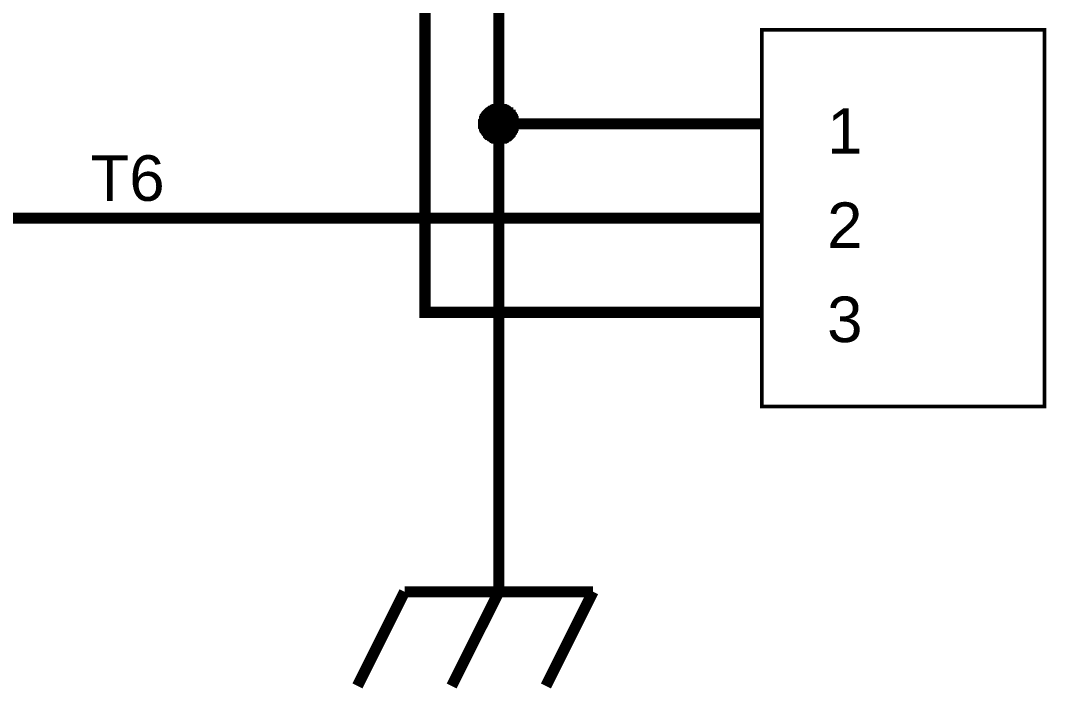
# Model space of a CAD drawing. Header units: millimetres. Extents: x 0 to 594, y 0 to 420.
# Drawn here: x 522.37 to 550.02, y 230.66 to 248.75 of the extents above; entities that cross this region are included whole.
import ezdxf

# ---------------------------------------------------------------- set-up
doc = ezdxf.new("R2010")
doc.units = ezdxf.units.MM
doc.layers.add('Sheet', color=255, linetype='Continuous')
doc.styles.get("Standard").update_dxf_attribs({"font": 'arial.ttf'})

msp = doc.modelspace()

# ---------------------------------------------------------------- linework, layer by layer
at = {"layer": 'Sheet', "color": 0}
for points, const_width in [([(535.265, 245.963), (535.265, 259.425)], 0.3), ([(537.275, 240.883), (533.275, 240.883), (533.275, 254.345)], 0.3), ([(534.757, 245.963), (534.757, 245.984), (534.757, 246.027), (534.757, 246.048), (534.757, 246.069), (534.778, 246.09), (534.778, 246.111), (534.778, 246.154), (534.799, 246.175), (534.799, 246.196), (534.82, 246.217), (534.841, 246.238), (534.841, 246.259), (534.862, 246.281), (534.884, 246.302), (534.884, 246.302), (534.905, 246.323), (534.926, 246.344), (534.947, 246.365), (534.968, 246.365), (534.989, 246.386), (535.011, 246.408), (535.032, 246.408), (535.053, 246.429), (535.074, 246.429), (535.095, 246.45), (535.116, 246.45), (535.138, 246.45), (535.159, 246.471), (535.18, 246.471), (535.222, 246.471), (535.243, 246.471), (535.265, 246.471)], 0.0991), ([(534.757, 245.963), (534.757, 245.984), (534.757, 246.027), (534.757, 246.048), (534.757, 246.069), (534.778, 246.09), (534.778, 246.111), (534.778, 246.154), (534.799, 246.175), (534.799, 246.196), (534.82, 246.217), (534.841, 246.238), (534.841, 246.259), (534.862, 246.281), (534.884, 246.302), (534.884, 246.302), (534.905, 246.323), (534.926, 246.344), (534.947, 246.365), (534.968, 246.365), (534.989, 246.386), (535.011, 246.408), (535.032, 246.408), (535.053, 246.429), (535.074, 246.429), (535.095, 246.45), (535.116, 246.45), (535.138, 246.45), (535.159, 246.471), (535.18, 246.471), (535.222, 246.471), (535.243, 246.471), (535.265, 246.471)], 0.0991), ([(534.757, 245.963), (534.757, 245.984), (534.757, 246.027), (534.757, 246.048), (534.757, 246.069), (534.778, 246.09), (534.778, 246.111), (534.778, 246.154), (534.799, 246.175), (534.799, 246.196), (534.82, 246.217), (534.841, 246.238), (534.841, 246.259), (534.862, 246.281), (534.884, 246.302), (534.884, 246.302), (534.905, 246.323), (534.926, 246.344), (534.947, 246.365), (534.968, 246.365), (534.989, 246.386), (535.011, 246.408), (535.032, 246.408), (535.053, 246.429), (535.074, 246.429), (535.095, 246.45), (535.116, 246.45), (535.138, 246.45), (535.159, 246.471), (535.18, 246.471), (535.222, 246.471), (535.243, 246.471), (535.265, 246.471)], 0.0991), ([(534.757, 245.963), (534.757, 245.984), (534.757, 246.027), (534.757, 246.048), (534.757, 246.069), (534.778, 246.09), (534.778, 246.111), (534.778, 246.154), (534.799, 246.175), (534.799, 246.196), (534.82, 246.217), (534.841, 246.238), (534.841, 246.259), (534.862, 246.281), (534.884, 246.302), (534.884, 246.302), (534.905, 246.323), (534.926, 246.344), (534.947, 246.365), (534.968, 246.365), (534.989, 246.386), (535.011, 246.408), (535.032, 246.408), (535.053, 246.429), (535.074, 246.429), (535.095, 246.45), (535.116, 246.45), (535.138, 246.45), (535.159, 246.471), (535.18, 246.471), (535.222, 246.471), (535.243, 246.471), (535.265, 246.471)], 0.0991), ([(534.757, 245.963), (534.757, 245.984), (534.757, 246.027), (534.757, 246.048), (534.757, 246.069), (534.778, 246.09), (534.778, 246.111), (534.778, 246.154), (534.799, 246.175), (534.799, 246.196), (534.82, 246.217), (534.841, 246.238), (534.841, 246.259), (534.862, 246.281), (534.884, 246.302), (534.884, 246.302), (534.905, 246.323), (534.926, 246.344), (534.947, 246.365), (534.968, 246.365), (534.989, 246.386), (535.011, 246.408), (535.032, 246.408), (535.053, 246.429), (535.074, 246.429), (535.095, 246.45), (535.116, 246.45), (535.138, 246.45), (535.159, 246.471), (535.18, 246.471), (535.222, 246.471), (535.243, 246.471), (535.265, 246.471)], 0.0991), ([(534.757, 245.963), (534.757, 245.984), (534.757, 246.027), (534.757, 246.048), (534.757, 246.069), (534.778, 246.09), (534.778, 246.111), (534.778, 246.154), (534.799, 246.175), (534.799, 246.196), (534.82, 246.217), (534.841, 246.238), (534.841, 246.259), (534.862, 246.281), (534.884, 246.302), (534.884, 246.302), (534.905, 246.323), (534.926, 246.344), (534.947, 246.365), (534.968, 246.365), (534.989, 246.386), (535.011, 246.408), (535.032, 246.408), (535.053, 246.429), (535.074, 246.429), (535.095, 246.45), (535.116, 246.45), (535.138, 246.45), (535.159, 246.471), (535.18, 246.471), (535.222, 246.471), (535.243, 246.471), (535.265, 246.471)], 0.0991), ([(534.757, 245.963), (534.757, 245.984), (534.757, 246.027), (534.757, 246.048), (534.757, 246.069), (534.778, 246.09), (534.778, 246.111), (534.778, 246.154), (534.799, 246.175), (534.799, 246.196), (534.82, 246.217), (534.841, 246.238), (534.841, 246.259), (534.862, 246.281), (534.884, 246.302), (534.884, 246.302), (534.905, 246.323), (534.926, 246.344), (534.947, 246.365), (534.968, 246.365), (534.989, 246.386), (535.011, 246.408), (535.032, 246.408), (535.053, 246.429), (535.074, 246.429), (535.095, 246.45), (535.116, 246.45), (535.138, 246.45), (535.159, 246.471), (535.18, 246.471), (535.222, 246.471), (535.243, 246.471), (535.265, 246.471)], 0.0991), ([(534.757, 245.963), (534.757, 245.984), (534.757, 246.027), (534.757, 246.048), (534.757, 246.069), (534.778, 246.09), (534.778, 246.111), (534.778, 246.154), (534.799, 246.175), (534.799, 246.196), (534.82, 246.217), (534.841, 246.238), (534.841, 246.259), (534.862, 246.281), (534.884, 246.302), (534.884, 246.302), (534.905, 246.323), (534.926, 246.344), (534.947, 246.365), (534.968, 246.365), (534.989, 246.386), (535.011, 246.408), (535.032, 246.408), (535.053, 246.429), (535.074, 246.429), (535.095, 246.45), (535.116, 246.45), (535.138, 246.45), (535.159, 246.471), (535.18, 246.471), (535.222, 246.471), (535.243, 246.471), (535.265, 246.471)], 0.0991), ([(535.265, 246.471), (535.265, 246.471)], 0.0991), ([(535.265, 246.471), (535.286, 246.471), (535.328, 246.471), (535.349, 246.471), (535.37, 246.471), (535.392, 246.45), (535.413, 246.45), (535.455, 246.45), (535.476, 246.429), (535.497, 246.429), (535.519, 246.408), (535.54, 246.408), (535.561, 246.386), (535.582, 246.365), (535.603, 246.365), (535.603, 246.344), (535.624, 246.323), (535.646, 246.302), (535.667, 246.302), (535.667, 246.281), (535.688, 246.259), (535.709, 246.238), (535.709, 246.217), (535.73, 246.196), (535.73, 246.175), (535.751, 246.154), (535.751, 246.111), (535.751, 246.09), (535.773, 246.069), (535.773, 246.048), (535.773, 246.027), (535.773, 245.984), (535.773, 245.963)], 0.0991), ([(535.265, 246.471), (535.265, 246.471)], 0.0991), ([(535.265, 246.471), (535.286, 246.471), (535.328, 246.471), (535.349, 246.471), (535.37, 246.471), (535.392, 246.45), (535.413, 246.45), (535.455, 246.45), (535.476, 246.429), (535.497, 246.429), (535.519, 246.408), (535.54, 246.408), (535.561, 246.386), (535.582, 246.365), (535.603, 246.365), (535.603, 246.344), (535.624, 246.323), (535.646, 246.302), (535.667, 246.302), (535.667, 246.281), (535.688, 246.259), (535.709, 246.238), (535.709, 246.217), (535.73, 246.196), (535.73, 246.175), (535.751, 246.154), (535.751, 246.111), (535.751, 246.09), (535.773, 246.069), (535.773, 246.048), (535.773, 246.027), (535.773, 245.984), (535.773, 245.963)], 0.0991), ([(535.265, 246.471), (535.265, 246.471)], 0.0991), ([(535.265, 246.471), (535.286, 246.471), (535.328, 246.471), (535.349, 246.471), (535.37, 246.471), (535.392, 246.45), (535.413, 246.45), (535.455, 246.45), (535.476, 246.429), (535.497, 246.429), (535.519, 246.408), (535.54, 246.408), (535.561, 246.386), (535.582, 246.365), (535.603, 246.365), (535.603, 246.344), (535.624, 246.323), (535.646, 246.302), (535.667, 246.302), (535.667, 246.281), (535.688, 246.259), (535.709, 246.238), (535.709, 246.217), (535.73, 246.196), (535.73, 246.175), (535.751, 246.154), (535.751, 246.111), (535.751, 246.09), (535.773, 246.069), (535.773, 246.048), (535.773, 246.027), (535.773, 245.984), (535.773, 245.963)], 0.0991), ([(535.265, 246.471), (535.265, 246.471)], 0.0991), ([(535.265, 246.471), (535.286, 246.471), (535.328, 246.471), (535.349, 246.471), (535.37, 246.471), (535.392, 246.45), (535.413, 246.45), (535.455, 246.45), (535.476, 246.429), (535.497, 246.429), (535.519, 246.408), (535.54, 246.408), (535.561, 246.386), (535.582, 246.365), (535.603, 246.365), (535.603, 246.344), (535.624, 246.323), (535.646, 246.302), (535.667, 246.302), (535.667, 246.281), (535.688, 246.259), (535.709, 246.238), (535.709, 246.217), (535.73, 246.196), (535.73, 246.175), (535.751, 246.154), (535.751, 246.111), (535.751, 246.09), (535.773, 246.069), (535.773, 246.048), (535.773, 246.027), (535.773, 245.984), (535.773, 245.963)], 0.0991), ([(535.265, 246.471), (535.265, 246.471)], 0.0991), ([(535.265, 246.471), (535.286, 246.471), (535.328, 246.471), (535.349, 246.471), (535.37, 246.471), (535.392, 246.45), (535.413, 246.45), (535.455, 246.45), (535.476, 246.429), (535.497, 246.429), (535.519, 246.408), (535.54, 246.408), (535.561, 246.386), (535.582, 246.365), (535.603, 246.365), (535.603, 246.344), (535.624, 246.323), (535.646, 246.302), (535.667, 246.302), (535.667, 246.281), (535.688, 246.259), (535.709, 246.238), (535.709, 246.217), (535.73, 246.196), (535.73, 246.175), (535.751, 246.154), (535.751, 246.111), (535.751, 246.09), (535.773, 246.069), (535.773, 246.048), (535.773, 246.027), (535.773, 245.984), (535.773, 245.963)], 0.0991), ([(535.265, 246.471), (535.265, 246.471)], 0.0991), ([(535.265, 246.471), (535.286, 246.471), (535.328, 246.471), (535.349, 246.471), (535.37, 246.471), (535.392, 246.45), (535.413, 246.45), (535.455, 246.45), (535.476, 246.429), (535.497, 246.429), (535.519, 246.408), (535.54, 246.408), (535.561, 246.386), (535.582, 246.365), (535.603, 246.365), (535.603, 246.344), (535.624, 246.323), (535.646, 246.302), (535.667, 246.302), (535.667, 246.281), (535.688, 246.259), (535.709, 246.238), (535.709, 246.217), (535.73, 246.196), (535.73, 246.175), (535.751, 246.154), (535.751, 246.111), (535.751, 246.09), (535.773, 246.069), (535.773, 246.048), (535.773, 246.027), (535.773, 245.984), (535.773, 245.963)], 0.0991), ([(535.265, 246.471), (535.265, 246.471)], 0.0991), ([(535.265, 246.471), (535.286, 246.471), (535.328, 246.471), (535.349, 246.471), (535.37, 246.471), (535.392, 246.45), (535.413, 246.45), (535.455, 246.45), (535.476, 246.429), (535.497, 246.429), (535.519, 246.408), (535.54, 246.408), (535.561, 246.386), (535.582, 246.365), (535.603, 246.365), (535.603, 246.344), (535.624, 246.323), (535.646, 246.302), (535.667, 246.302), (535.667, 246.281), (535.688, 246.259), (535.709, 246.238), (535.709, 246.217), (535.73, 246.196), (535.73, 246.175), (535.751, 246.154), (535.751, 246.111), (535.751, 246.09), (535.773, 246.069), (535.773, 246.048), (535.773, 246.027), (535.773, 245.984), (535.773, 245.963)], 0.0991), ([(535.265, 246.471), (535.265, 246.471)], 0.0991), ([(535.265, 246.471), (535.286, 246.471), (535.328, 246.471), (535.349, 246.471), (535.37, 246.471), (535.392, 246.45), (535.413, 246.45), (535.455, 246.45), (535.476, 246.429), (535.497, 246.429), (535.519, 246.408), (535.54, 246.408), (535.561, 246.386), (535.582, 246.365), (535.603, 246.365), (535.603, 246.344), (535.624, 246.323), (535.646, 246.302), (535.667, 246.302), (535.667, 246.281), (535.688, 246.259), (535.709, 246.238), (535.709, 246.217), (535.73, 246.196), (535.73, 246.175), (535.751, 246.154), (535.751, 246.111), (535.751, 246.09), (535.773, 246.069), (535.773, 246.048), (535.773, 246.027), (535.773, 245.984), (535.773, 245.963)], 0.0991), ([(537.275, 245.963), (535.265, 245.963), (535.265, 235.888)], 0.3), ([(542.355, 245.963), (537.275, 245.963)], 0.3), ([(535.265, 245.455), (535.243, 245.455), (535.222, 245.455), (535.18, 245.455), (535.159, 245.455), (535.138, 245.476), (535.116, 245.476), (535.095, 245.476), (535.074, 245.497), (535.053, 245.497), (535.032, 245.519), (535.011, 245.54), (534.989, 245.54), (534.968, 245.561), (534.947, 245.582), (534.926, 245.582), (534.905, 245.603), (534.884, 245.624), (534.884, 245.646), (534.862, 245.667), (534.841, 245.688), (534.841, 245.709), (534.82, 245.73), (534.799, 245.751), (534.799, 245.773), (534.778, 245.794), (534.778, 245.815), (534.778, 245.836), (534.757, 245.857), (534.757, 245.878), (534.757, 245.921), (534.757, 245.942), (534.757, 245.963)], 0.0991), ([(534.757, 245.963), (534.757, 245.963)], 0.0991), ([(535.265, 245.455), (535.243, 245.455), (535.222, 245.455), (535.18, 245.455), (535.159, 245.455), (535.138, 245.476), (535.116, 245.476), (535.095, 245.476), (535.074, 245.497), (535.053, 245.497), (535.032, 245.519), (535.011, 245.54), (534.989, 245.54), (534.968, 245.561), (534.947, 245.582), (534.926, 245.582), (534.905, 245.603), (534.884, 245.624), (534.884, 245.646), (534.862, 245.667), (534.841, 245.688), (534.841, 245.709), (534.82, 245.73), (534.799, 245.751), (534.799, 245.773), (534.778, 245.794), (534.778, 245.815), (534.778, 245.836), (534.757, 245.857), (534.757, 245.878), (534.757, 245.921), (534.757, 245.942), (534.757, 245.963)], 0.0991), ([(534.757, 245.963), (534.757, 245.963)], 0.0991), ([(535.265, 245.455), (535.243, 245.455), (535.222, 245.455), (535.18, 245.455), (535.159, 245.455), (535.138, 245.476), (535.116, 245.476), (535.095, 245.476), (535.074, 245.497), (535.053, 245.497), (535.032, 245.519), (535.011, 245.54), (534.989, 245.54), (534.968, 245.561), (534.947, 245.582), (534.926, 245.582), (534.905, 245.603), (534.884, 245.624), (534.884, 245.646), (534.862, 245.667), (534.841, 245.688), (534.841, 245.709), (534.82, 245.73), (534.799, 245.751), (534.799, 245.773), (534.778, 245.794), (534.778, 245.815), (534.778, 245.836), (534.757, 245.857), (534.757, 245.878), (534.757, 245.921), (534.757, 245.942), (534.757, 245.963)], 0.0991), ([(534.757, 245.963), (534.757, 245.963)], 0.0991), ([(535.265, 245.455), (535.243, 245.455), (535.222, 245.455), (535.18, 245.455), (535.159, 245.455), (535.138, 245.476), (535.116, 245.476), (535.095, 245.476), (535.074, 245.497), (535.053, 245.497), (535.032, 245.519), (535.011, 245.54), (534.989, 245.54), (534.968, 245.561), (534.947, 245.582), (534.926, 245.582), (534.905, 245.603), (534.884, 245.624), (534.884, 245.646), (534.862, 245.667), (534.841, 245.688), (534.841, 245.709), (534.82, 245.73), (534.799, 245.751), (534.799, 245.773), (534.778, 245.794), (534.778, 245.815), (534.778, 245.836), (534.757, 245.857), (534.757, 245.878), (534.757, 245.921), (534.757, 245.942), (534.757, 245.963)], 0.0991), ([(534.757, 245.963), (534.757, 245.963)], 0.0991), ([(535.265, 245.455), (535.243, 245.455), (535.222, 245.455), (535.18, 245.455), (535.159, 245.455), (535.138, 245.476), (535.116, 245.476), (535.095, 245.476), (535.074, 245.497), (535.053, 245.497), (535.032, 245.519), (535.011, 245.54), (534.989, 245.54), (534.968, 245.561), (534.947, 245.582), (534.926, 245.582), (534.905, 245.603), (534.884, 245.624), (534.884, 245.646), (534.862, 245.667), (534.841, 245.688), (534.841, 245.709), (534.82, 245.73), (534.799, 245.751), (534.799, 245.773), (534.778, 245.794), (534.778, 245.815), (534.778, 245.836), (534.757, 245.857), (534.757, 245.878), (534.757, 245.921), (534.757, 245.942), (534.757, 245.963)], 0.0991), ([(534.757, 245.963), (534.757, 245.963)], 0.0991), ([(535.265, 245.455), (535.243, 245.455), (535.222, 245.455), (535.18, 245.455), (535.159, 245.455), (535.138, 245.476), (535.116, 245.476), (535.095, 245.476), (535.074, 245.497), (535.053, 245.497), (535.032, 245.519), (535.011, 245.54), (534.989, 245.54), (534.968, 245.561), (534.947, 245.582), (534.926, 245.582), (534.905, 245.603), (534.884, 245.624), (534.884, 245.646), (534.862, 245.667), (534.841, 245.688), (534.841, 245.709), (534.82, 245.73), (534.799, 245.751), (534.799, 245.773), (534.778, 245.794), (534.778, 245.815), (534.778, 245.836), (534.757, 245.857), (534.757, 245.878), (534.757, 245.921), (534.757, 245.942), (534.757, 245.963)], 0.0991), ([(534.757, 245.963), (534.757, 245.963)], 0.0991), ([(535.265, 245.455), (535.243, 245.455), (535.222, 245.455), (535.18, 245.455), (535.159, 245.455), (535.138, 245.476), (535.116, 245.476), (535.095, 245.476), (535.074, 245.497), (535.053, 245.497), (535.032, 245.519), (535.011, 245.54), (534.989, 245.54), (534.968, 245.561), (534.947, 245.582), (534.926, 245.582), (534.905, 245.603), (534.884, 245.624), (534.884, 245.646), (534.862, 245.667), (534.841, 245.688), (534.841, 245.709), (534.82, 245.73), (534.799, 245.751), (534.799, 245.773), (534.778, 245.794), (534.778, 245.815), (534.778, 245.836), (534.757, 245.857), (534.757, 245.878), (534.757, 245.921), (534.757, 245.942), (534.757, 245.963)], 0.0991), ([(534.757, 245.963), (534.757, 245.963)], 0.0991), ([(535.265, 245.455), (535.243, 245.455), (535.222, 245.455), (535.18, 245.455), (535.159, 245.455), (535.138, 245.476), (535.116, 245.476), (535.095, 245.476), (535.074, 245.497), (535.053, 245.497), (535.032, 245.519), (535.011, 245.54), (534.989, 245.54), (534.968, 245.561), (534.947, 245.582), (534.926, 245.582), (534.905, 245.603), (534.884, 245.624), (534.884, 245.646), (534.862, 245.667), (534.841, 245.688), (534.841, 245.709), (534.82, 245.73), (534.799, 245.751), (534.799, 245.773), (534.778, 245.794), (534.778, 245.815), (534.778, 245.836), (534.757, 245.857), (534.757, 245.878), (534.757, 245.921), (534.757, 245.942), (534.757, 245.963)], 0.0991), ([(534.757, 245.963), (534.757, 245.963)], 0.0991), ([(535.773, 245.963), (535.773, 245.942), (535.773, 245.921), (535.773, 245.878), (535.773, 245.857), (535.751, 245.836), (535.751, 245.815), (535.751, 245.794), (535.73, 245.773), (535.73, 245.751), (535.709, 245.73), (535.709, 245.709), (535.688, 245.688), (535.667, 245.667), (535.667, 245.646), (535.646, 245.624), (535.624, 245.603), (535.603, 245.582), (535.603, 245.582), (535.582, 245.561), (535.561, 245.54), (535.54, 245.54), (535.519, 245.519), (535.497, 245.497), (535.476, 245.497), (535.455, 245.476), (535.413, 245.476), (535.392, 245.476), (535.37, 245.455), (535.349, 245.455), (535.328, 245.455), (535.286, 245.455), (535.265, 245.455)], 0.0991), ([(535.773, 245.963), (535.773, 245.942), (535.773, 245.921), (535.773, 245.878), (535.773, 245.857), (535.751, 245.836), (535.751, 245.815), (535.751, 245.794), (535.73, 245.773), (535.73, 245.751), (535.709, 245.73), (535.709, 245.709), (535.688, 245.688), (535.667, 245.667), (535.667, 245.646), (535.646, 245.624), (535.624, 245.603), (535.603, 245.582), (535.603, 245.582), (535.582, 245.561), (535.561, 245.54), (535.54, 245.54), (535.519, 245.519), (535.497, 245.497), (535.476, 245.497), (535.455, 245.476), (535.413, 245.476), (535.392, 245.476), (535.37, 245.455), (535.349, 245.455), (535.328, 245.455), (535.286, 245.455), (535.265, 245.455)], 0.0991), ([(535.773, 245.963), (535.773, 245.942), (535.773, 245.921), (535.773, 245.878), (535.773, 245.857), (535.751, 245.836), (535.751, 245.815), (535.751, 245.794), (535.73, 245.773), (535.73, 245.751), (535.709, 245.73), (535.709, 245.709), (535.688, 245.688), (535.667, 245.667), (535.667, 245.646), (535.646, 245.624), (535.624, 245.603), (535.603, 245.582), (535.603, 245.582), (535.582, 245.561), (535.561, 245.54), (535.54, 245.54), (535.519, 245.519), (535.497, 245.497), (535.476, 245.497), (535.455, 245.476), (535.413, 245.476), (535.392, 245.476), (535.37, 245.455), (535.349, 245.455), (535.328, 245.455), (535.286, 245.455), (535.265, 245.455)], 0.0991), ([(535.773, 245.963), (535.773, 245.942), (535.773, 245.921), (535.773, 245.878), (535.773, 245.857), (535.751, 245.836), (535.751, 245.815), (535.751, 245.794), (535.73, 245.773), (535.73, 245.751), (535.709, 245.73), (535.709, 245.709), (535.688, 245.688), (535.667, 245.667), (535.667, 245.646), (535.646, 245.624), (535.624, 245.603), (535.603, 245.582), (535.603, 245.582), (535.582, 245.561), (535.561, 245.54), (535.54, 245.54), (535.519, 245.519), (535.497, 245.497), (535.476, 245.497), (535.455, 245.476), (535.413, 245.476), (535.392, 245.476), (535.37, 245.455), (535.349, 245.455), (535.328, 245.455), (535.286, 245.455), (535.265, 245.455)], 0.0991), ([(535.773, 245.963), (535.773, 245.942), (535.773, 245.921), (535.773, 245.878), (535.773, 245.857), (535.751, 245.836), (535.751, 245.815), (535.751, 245.794), (535.73, 245.773), (535.73, 245.751), (535.709, 245.73), (535.709, 245.709), (535.688, 245.688), (535.667, 245.667), (535.667, 245.646), (535.646, 245.624), (535.624, 245.603), (535.603, 245.582), (535.603, 245.582), (535.582, 245.561), (535.561, 245.54), (535.54, 245.54), (535.519, 245.519), (535.497, 245.497), (535.476, 245.497), (535.455, 245.476), (535.413, 245.476), (535.392, 245.476), (535.37, 245.455), (535.349, 245.455), (535.328, 245.455), (535.286, 245.455), (535.265, 245.455)], 0.0991), ([(535.773, 245.963), (535.773, 245.942), (535.773, 245.921), (535.773, 245.878), (535.773, 245.857), (535.751, 245.836), (535.751, 245.815), (535.751, 245.794), (535.73, 245.773), (535.73, 245.751), (535.709, 245.73), (535.709, 245.709), (535.688, 245.688), (535.667, 245.667), (535.667, 245.646), (535.646, 245.624), (535.624, 245.603), (535.603, 245.582), (535.603, 245.582), (535.582, 245.561), (535.561, 245.54), (535.54, 245.54), (535.519, 245.519), (535.497, 245.497), (535.476, 245.497), (535.455, 245.476), (535.413, 245.476), (535.392, 245.476), (535.37, 245.455), (535.349, 245.455), (535.328, 245.455), (535.286, 245.455), (535.265, 245.455)], 0.0991), ([(535.773, 245.963), (535.773, 245.942), (535.773, 245.921), (535.773, 245.878), (535.773, 245.857), (535.751, 245.836), (535.751, 245.815), (535.751, 245.794), (535.73, 245.773), (535.73, 245.751), (535.709, 245.73), (535.709, 245.709), (535.688, 245.688), (535.667, 245.667), (535.667, 245.646), (535.646, 245.624), (535.624, 245.603), (535.603, 245.582), (535.603, 245.582), (535.582, 245.561), (535.561, 245.54), (535.54, 245.54), (535.519, 245.519), (535.497, 245.497), (535.476, 245.497), (535.455, 245.476), (535.413, 245.476), (535.392, 245.476), (535.37, 245.455), (535.349, 245.455), (535.328, 245.455), (535.286, 245.455), (535.265, 245.455)], 0.0991), ([(535.773, 245.963), (535.773, 245.942), (535.773, 245.921), (535.773, 245.878), (535.773, 245.857), (535.751, 245.836), (535.751, 245.815), (535.751, 245.794), (535.73, 245.773), (535.73, 245.751), (535.709, 245.73), (535.709, 245.709), (535.688, 245.688), (535.667, 245.667), (535.667, 245.646), (535.646, 245.624), (535.624, 245.603), (535.603, 245.582), (535.603, 245.582), (535.582, 245.561), (535.561, 245.54), (535.54, 245.54), (535.519, 245.519), (535.497, 245.497), (535.476, 245.497), (535.455, 245.476), (535.413, 245.476), (535.392, 245.476), (535.37, 245.455), (535.349, 245.455), (535.328, 245.455), (535.286, 245.455), (535.265, 245.455)], 0.0991), ([(535.773, 245.963), (535.773, 245.963), (535.773, 245.963), (535.773, 245.963), (535.773, 245.963), (535.773, 245.963), (535.773, 245.963), (535.773, 245.963), (535.773, 245.963), (535.773, 245.963), (535.773, 245.963), (535.773, 245.963), (535.773, 245.963), (535.773, 245.963), (535.773, 245.963), (535.773, 245.963), (535.773, 245.963), (535.773, 245.963), (535.773, 245.963), (535.773, 245.963), (535.773, 245.963), (535.773, 245.963), (535.773, 245.963), (535.773, 245.963), (535.773, 245.963), (535.773, 245.963), (535.773, 245.963), (535.773, 245.963), (535.773, 245.963), (535.773, 245.963), (535.773, 245.963), (535.773, 245.963), (535.773, 245.963)], 0.0991), ([(535.773, 245.963), (535.773, 245.963)], 0.0991), ([(535.773, 245.963), (535.773, 245.963), (535.773, 245.963), (535.773, 245.963), (535.773, 245.963), (535.773, 245.963), (535.773, 245.963), (535.773, 245.963), (535.773, 245.963), (535.773, 245.963), (535.773, 245.963), (535.773, 245.963), (535.773, 245.963), (535.773, 245.963), (535.773, 245.963), (535.773, 245.963), (535.773, 245.963), (535.773, 245.963), (535.773, 245.963), (535.773, 245.963), (535.773, 245.963), (535.773, 245.963), (535.773, 245.963), (535.773, 245.963), (535.773, 245.963), (535.773, 245.963), (535.773, 245.963), (535.773, 245.963), (535.773, 245.963), (535.773, 245.963), (535.773, 245.963), (535.773, 245.963), (535.773, 245.963)], 0.0991), ([(535.773, 245.963), (535.773, 245.963)], 0.0991), ([(535.773, 245.963), (535.773, 245.963), (535.773, 245.963), (535.773, 245.963), (535.773, 245.963), (535.773, 245.963), (535.773, 245.963), (535.773, 245.963), (535.773, 245.963), (535.773, 245.963), (535.773, 245.963), (535.773, 245.963), (535.773, 245.963), (535.773, 245.963), (535.773, 245.963), (535.773, 245.963), (535.773, 245.963), (535.773, 245.963), (535.773, 245.963), (535.773, 245.963), (535.773, 245.963), (535.773, 245.963), (535.773, 245.963), (535.773, 245.963), (535.773, 245.963), (535.773, 245.963), (535.773, 245.963), (535.773, 245.963), (535.773, 245.963), (535.773, 245.963), (535.773, 245.963), (535.773, 245.963), (535.773, 245.963)], 0.0991), ([(535.773, 245.963), (535.773, 245.963)], 0.0991), ([(535.773, 245.963), (535.773, 245.963), (535.773, 245.963), (535.773, 245.963), (535.773, 245.963), (535.773, 245.963), (535.773, 245.963), (535.773, 245.963), (535.773, 245.963), (535.773, 245.963), (535.773, 245.963), (535.773, 245.963), (535.773, 245.963), (535.773, 245.963), (535.773, 245.963), (535.773, 245.963), (535.773, 245.963), (535.773, 245.963), (535.773, 245.963), (535.773, 245.963), (535.773, 245.963), (535.773, 245.963), (535.773, 245.963), (535.773, 245.963), (535.773, 245.963), (535.773, 245.963), (535.773, 245.963), (535.773, 245.963), (535.773, 245.963), (535.773, 245.963), (535.773, 245.963), (535.773, 245.963), (535.773, 245.963)], 0.0991), ([(535.773, 245.963), (535.773, 245.963)], 0.0991), ([(535.773, 245.963), (535.773, 245.963), (535.773, 245.963), (535.773, 245.963), (535.773, 245.963), (535.773, 245.963), (535.773, 245.963), (535.773, 245.963), (535.773, 245.963), (535.773, 245.963), (535.773, 245.963), (535.773, 245.963), (535.773, 245.963), (535.773, 245.963), (535.773, 245.963), (535.773, 245.963), (535.773, 245.963), (535.773, 245.963), (535.773, 245.963), (535.773, 245.963), (535.773, 245.963), (535.773, 245.963), (535.773, 245.963), (535.773, 245.963), (535.773, 245.963), (535.773, 245.963), (535.773, 245.963), (535.773, 245.963), (535.773, 245.963), (535.773, 245.963), (535.773, 245.963), (535.773, 245.963), (535.773, 245.963)], 0.0991), ([(535.773, 245.963), (535.773, 245.963)], 0.0991), ([(535.773, 245.963), (535.773, 245.963), (535.773, 245.963), (535.773, 245.963), (535.773, 245.963), (535.773, 245.963), (535.773, 245.963), (535.773, 245.963), (535.773, 245.963), (535.773, 245.963), (535.773, 245.963), (535.773, 245.963), (535.773, 245.963), (535.773, 245.963), (535.773, 245.963), (535.773, 245.963), (535.773, 245.963), (535.773, 245.963), (535.773, 245.963), (535.773, 245.963), (535.773, 245.963), (535.773, 245.963), (535.773, 245.963), (535.773, 245.963), (535.773, 245.963), (535.773, 245.963), (535.773, 245.963), (535.773, 245.963), (535.773, 245.963), (535.773, 245.963), (535.773, 245.963), (535.773, 245.963), (535.773, 245.963)], 0.0991), ([(535.773, 245.963), (535.773, 245.963)], 0.0991), ([(535.773, 245.963), (535.773, 245.963), (535.773, 245.963), (535.773, 245.963), (535.773, 245.963), (535.773, 245.963), (535.773, 245.963), (535.773, 245.963), (535.773, 245.963), (535.773, 245.963), (535.773, 245.963), (535.773, 245.963), (535.773, 245.963), (535.773, 245.963), (535.773, 245.963), (535.773, 245.963), (535.773, 245.963), (535.773, 245.963), (535.773, 245.963), (535.773, 245.963), (535.773, 245.963), (535.773, 245.963), (535.773, 245.963), (535.773, 245.963), (535.773, 245.963), (535.773, 245.963), (535.773, 245.963), (535.773, 245.963), (535.773, 245.963), (535.773, 245.963), (535.773, 245.963), (535.773, 245.963), (535.773, 245.963)], 0.0991), ([(535.773, 245.963), (535.773, 245.963)], 0.0991), ([(535.773, 245.963), (535.773, 245.963), (535.773, 245.963), (535.773, 245.963), (535.773, 245.963), (535.773, 245.963), (535.773, 245.963), (535.773, 245.963), (535.773, 245.963), (535.773, 245.963), (535.773, 245.963), (535.773, 245.963), (535.773, 245.963), (535.773, 245.963), (535.773, 245.963), (535.773, 245.963), (535.773, 245.963), (535.773, 245.963), (535.773, 245.963), (535.773, 245.963), (535.773, 245.963), (535.773, 245.963), (535.773, 245.963), (535.773, 245.963), (535.773, 245.963), (535.773, 245.963), (535.773, 245.963), (535.773, 245.963), (535.773, 245.963), (535.773, 245.963), (535.773, 245.963), (535.773, 245.963), (535.773, 245.963)], 0.0991), ([(535.773, 245.963), (535.773, 245.963)], 0.0991), ([(520.279, 243.423), (537.275, 243.423)], 0.3), ([(542.355, 243.423), (537.275, 243.423)], 0.3), ([(542.355, 240.883), (537.275, 240.883)], 0.3), ([(535.265, 235.888), (535.265, 233.347)], 0.3), ([(532.725, 233.347), (531.455, 230.807)], 0.3), ([(532.725, 233.347), (537.805, 233.347)], 0.3), ([(535.265, 233.347), (533.995, 230.807)], 0.3), ([(537.805, 233.347), (536.535, 230.807)], 0.3)]:
    msp.add_lwpolyline(points, dxfattribs=dict(at, const_width=const_width))
at = {"layer": 'Sheet', "color": 0, "const_width": 0.0991}
for points in [[(542.355, 248.503), (542.355, 238.343), (549.975, 238.343), (549.975, 248.503), (542.355, 248.503), (542.355, 248.503)], [(542.355, 248.503), (549.975, 248.503), (549.975, 238.343), (542.355, 238.343), (542.355, 248.503)]]:
    msp.add_lwpolyline(points, close=True, dxfattribs=at)
at = {"layer": 'Sheet', "color": 0, "const_width": 0.508}
msp.add_lwpolyline([(535.025, 245.98, 1), (535.533, 245.98, 1)], format="xyb", close=True, dxfattribs=at)

# ---------------------------------------------------------------- texts
at = {"layer": 'Sheet', "color": 0}
for s, height, p in [('1', 1.228, (544.112, 245.159)), ('T6', 1.2277, (524.258, 243.889)), ('2', 1.228, (544.112, 242.619)), ('3', 1.228, (544.112, 240.079))]:
    msp.add_text(s, height=height, dxfattribs=at).set_placement(p)

doc.saveas('drawing.dxf')
